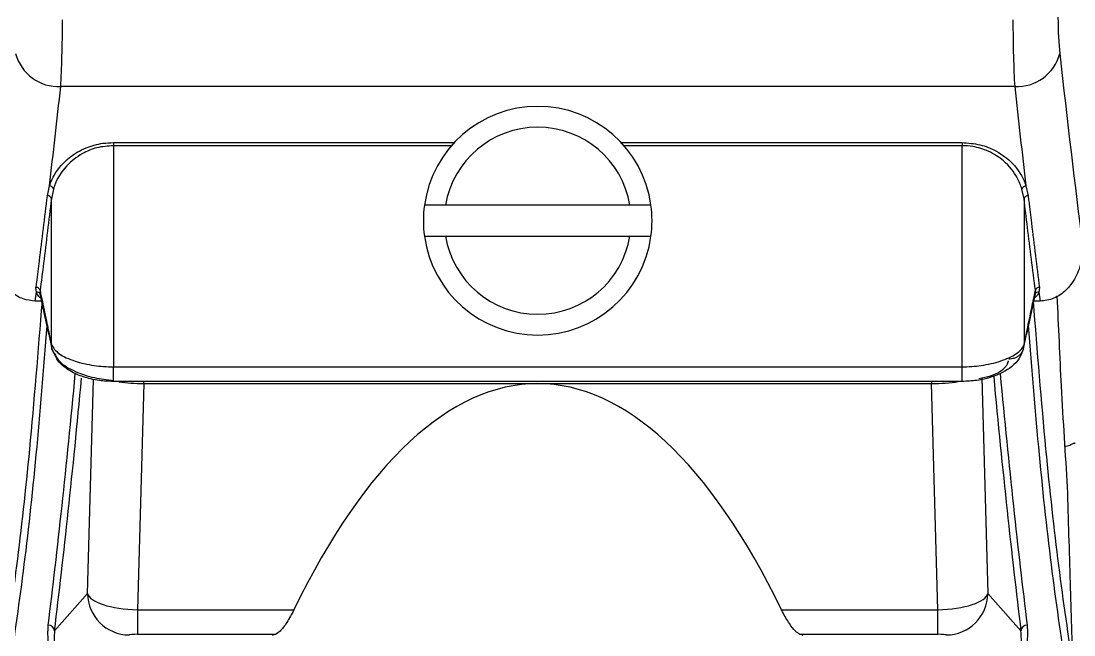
# Model space of a CAD drawing. Extents: x 9.3 to 87.2, y 1.1 to 68.8.
# Drawn here: x 79.578 to 82.111, y 25.03 to 26.507 of the extents above; entities that cross this region are included whole.
import ezdxf

# ---------------------------------------------------------------- set-up
doc = ezdxf.new("R2010")
doc.units = 0
doc.header["$MEASUREMENT"] = 0
doc.layers.add('OBJECT', color=7, linetype='CONTINUOUS')

msp = doc.modelspace()

# ---------------------------------------------------------------- linework, layer by layer
at = {"layer": 'OBJECT'}
for p, q in [((81.9683, 26.3496), (79.6735, 26.3496)), ((79.8002, 26.2147), (79.8002, 26.2073)), ((79.8002, 26.2147), (80.6202, 26.2147)), ((79.8002, 26.2073), (79.8002, 25.6751)), ((80.6135, 26.2073), (79.8002, 26.2073)), ((81.0216, 26.2147), (81.8416, 26.2147)), ((81.8416, 26.2073), (81.0283, 26.2073)), ((81.8416, 26.2147), (81.8416, 26.2073)), ((81.8416, 25.6751), (81.8416, 26.2073)), ((79.6413, 26.0868), (79.6463, 26.1105)), ((79.6559, 26.103), (79.651, 26.0793)), ((81.9908, 26.0793), (81.9859, 26.103)), ((81.9955, 26.1105), (82.0005, 26.0868)), ((79.651, 25.7288), (79.651, 26.0793)), ((81.0427, 26.0643), (80.599, 26.0643)), ((81.0933, 26.0643), (81.0427, 26.0643)), ((81.9908, 26.0793), (81.9908, 25.7288)), ((80.5485, 25.9893), (80.599, 25.9893)), ((80.599, 25.9893), (81.0427, 25.9893)), ((79.615, 25.8549), (79.6139, 25.8664)), ((82.0278, 25.8664), (82.0268, 25.8549)), ((79.6446, 25.7541), (79.6243, 25.8509)), ((82.0175, 25.8509), (81.9971, 25.7541)), ((79.6279, 25.8336), (79.6123, 25.8336)), ((82.0295, 25.8336), (82.0139, 25.8336)), ((79.6447, 25.754), (79.6522, 25.7188)), ((81.9896, 25.7188), (81.9971, 25.754)), ((79.6522, 25.7188), (79.651, 25.7288)), ((81.9896, 25.7188), (81.9908, 25.7288)), ((79.8002, 25.6751), (81.8416, 25.6751)), ((79.7382, 25.1301), (79.7525, 25.645)), ((81.8416, 25.6401), (79.8002, 25.6401)), ((79.8733, 25.6349), (79.8583, 25.0909)), ((79.8727, 25.6401), (79.8727, 25.6349)), ((79.8733, 25.6349), (80.8209, 25.6349)), ((80.8209, 25.6349), (81.7685, 25.6349)), ((81.7835, 25.0909), (81.7685, 25.6349)), ((81.7691, 25.6349), (81.7691, 25.6401)), ((81.8892, 25.6492), (81.9036, 25.1301)), ((79.6584, 25.0403), (79.7382, 25.1301)), ((81.9036, 25.1301), (81.9834, 25.0403)), ((79.8583, 25.0909), (80.2344, 25.0909)), ((79.8583, 25.0909), (79.8583, 25.0318)), ((81.4074, 25.0909), (81.7835, 25.0909)), ((81.7835, 25.0318), (81.7835, 25.0909)), ((80.1902, 25.0318), (79.8583, 25.0318)), ((81.7835, 25.0318), (81.4516, 25.0318))]:
    msp.add_line(p, q, dxfattribs=at)
for centre, radius, start, end in [((79.6682, 26.4562), 0.1068, 194.9337, 272.8219), ((81.9736, 26.4562), 0.1068, 267.1778, 345.0666), ((80.8209, 26.0268), 0.275, 7.8375, 172.1625), ((80.8209, 26.0268), 0.225, 9.5941, 170.4059), ((79.6453, 26.0993), 0.0112, 19.1453, 85.0116), ((81.9965, 26.0993), 0.0112, 94.9873, 160.8558), ((79.6415, 26.077), 0.00976, 13.3379, 91.4466), ((80.8209, 26.0268), 0.275, 172.1625, 187.8375), ((80.8209, 26.0268), 0.275, 352.1625, 7.8375), ((82.0003, 26.077), 0.00976, 88.5561, 166.6594), ((80.8209, 26.0268), 0.275, 187.8375, 352.1625), ((80.8209, 26.0268), 0.225, 189.5941, 350.4059), ((79.6141, 25.8566), 0.00979, 12.1661, 90.8889), ((82.0277, 25.8566), 0.00979, 89.1166, 167.8301), ((79.617, 25.8471), 0.00809, 21.7036, 104.6372), ((82.0247, 25.8471), 0.00809, 75.3619, 158.2974), ((79.8385, 25.1306), 0.1003, 180.304, 269.7252), ((81.8033, 25.1306), 0.1003, 270.2751, 359.6956), ((79.6437, 25.039), 0.0147, 5.1579, 91.1277), ((81.9981, 25.039), 0.0147, 88.8712, 174.8421)]:
    msp.add_arc(centre, radius, start, end, dxfattribs=at)
for centre, major_axis, ratio, start_param, end_param in [((79.664, 26.5238), (0, 0.24), 0.057369, 3.900179, 4.655085), ((81.9778, 26.5238), (0, 0.24), 0.057369, 1.6281, 2.383006), ((82.0862, 26.5238), (0, 0.131), 0.105104, 1.6281, 2.383006), ((82.8005, 33.6946), (0, 10.0108), 0.105104, 2.383006, 2.452962), ((78.9497, 33.6946), (0, 10.1198), 0.103972, 3.86518, 3.900179), ((82.6921, 33.6946), (0, 10.1198), 0.103972, 2.383006, 2.418005), ((78.9497, 33.6946), (0, 10.1198), 0.103972, 3.822831, 3.82616), ((82.6921, 33.6946), (0, 10.1198), 0.103972, 2.457025, 2.460355), ((79.3648, 33.9948), (0, 9.9993), 0.062234, 3.605813, 3.726795), ((82.277, 33.9948), (0, 9.9993), 0.062234, 2.556423, 2.677372), ((79.3798, 33.9948), (0, 10.0143), 0.062141, 3.605813, 3.727019), ((79.8727, 25.6604), (0.12, -0.0017), 0.212482, 4.200522, 4.715328), ((79.8801, 25.9299), (0.0082, 0.295), 0.406607, 3.14747, 3.152842), ((80.8209, 22.6377), (0, 2.9972), 0.340596, 0, 0.612002), ((80.8209, 22.6377), (0, 2.9972), 0.340596, 5.671183, 6.283185), ((81.7617, 25.9299), (0.0082, -0.295), 0.406607, 6.271936, 6.277308), ((81.7691, 25.6604), (0.12, 0.0017), 0.212482, 4.70945, 5.268204), ((82.262, 33.9948), (0, 10.0143), 0.062141, 2.555452, 2.677372), ((79.858, 25.13), (0.12, -0.0027), 0.325659, 3.207798, 4.721904), ((81.7838, 25.13), (0.12, 0.0027), 0.325659, 4.702874, 6.21698), ((79.858, 25.0303), (0.02, 0), 0.078965, 1.557278, 3.071385), ((80.8209, 25.0205), (0.651, 0), 0.069941, 2.890993, 2.947803), ((80.8209, 25.0205), (0.651, 0), 0.069941, 0.19379, 0.2506), ((81.7838, 25.0303), (0.02, 0), 0.078965, 0.070208, 1.584314)]:
    msp.add_ellipse(centre, major_axis=major_axis, ratio=ratio, start_param=start_param, end_param=end_param, dxfattribs=at)
for points, knots in [([(79.6463, 26.1105), (79.6501, 26.1201), (79.6598, 26.1445), (79.6887, 26.1773), (79.7304, 26.2023), (79.7687, 26.2134), (79.7917, 26.2144), (79.8002, 26.2147)], [0, 0, 0, 0, 0.1896239, 0.4839468, 0.7076295, 0.8918542, 1, 1, 1, 1]), ([(79.8002, 26.2073), (79.7867, 26.2063), (79.7597, 26.2042), (79.7199, 26.187), (79.6817, 26.1564), (79.663, 26.1251), (79.6567, 26.1055), (79.6559, 26.103)], [0, 0, 0, 0, 0.179699, 0.358573, 0.609262, 0.950241, 1, 1, 1, 1]), ([(81.8416, 26.2147), (81.8563, 26.2136), (81.8856, 26.2115), (81.9286, 26.1937), (81.9691, 26.1626), (81.9884, 26.1315), (81.9948, 26.1125), (81.9955, 26.1105)], [0, 0, 0, 0, 0.1860701, 0.3713646, 0.625232, 0.960484, 1, 1, 1, 1]), ([(81.9859, 26.103), (81.9825, 26.1121), (81.9736, 26.1361), (81.9474, 26.1687), (81.9088, 26.194), (81.8726, 26.2057), (81.8504, 26.2069), (81.8416, 26.2073)], [0, 0, 0, 0, 0.1819102, 0.4816572, 0.7035204, 0.8825854, 1, 1, 1, 1]), ([(79.6139, 25.8664), (79.6145, 25.8706), (79.6172, 25.8917), (79.6264, 25.9641), (79.6349, 26.0342), (79.6413, 26.0868)], [0, 0, 0, 0, 0.0584867, 0.2924365, 1, 1, 1, 1]), ([(79.651, 26.0793), (79.6447, 26.0275), (79.6357, 25.953), (79.6265, 25.8807), (79.6237, 25.8587)], [0, 0, 0, 0, 0.6953608, 1, 1, 1, 1]), ([(80.599, 26.0643), (80.5988, 26.0643), (80.5819, 26.0643), (80.5651, 26.0643), (80.5485, 26.0643)], [0, 0, 0, 0, 0.013757, 1, 1, 1, 1]), ([(82.0181, 25.8587), (82.0117, 25.9091), (82.0025, 25.9817), (81.9935, 26.0565), (81.9908, 26.0793)], [0, 0, 0, 0, 0.695362, 1, 1, 1, 1]), ([(82.0005, 26.0868), (82.001, 26.0824), (82.0037, 26.0605), (82.0127, 25.986), (82.0213, 25.9177), (82.0278, 25.8664)], [0, 0, 0, 0, 0.058487, 0.292436, 1, 1, 1, 1]), ([(81.0427, 25.9893), (81.043, 25.9893), (81.0599, 25.9893), (81.0767, 25.9893), (81.0933, 25.9893)], [0, 0, 0, 0, 0.013757, 1, 1, 1, 1]), ([(79.6123, 25.8336), (79.6023, 25.8347), (79.5825, 25.8367), (79.556, 25.8526), (79.5319, 25.8787), (79.5141, 25.9161), (79.5113, 25.9462), (79.5099, 25.9611)], [0, 0, 0, 0, 0.164475, 0.328634, 0.500073, 0.752161, 1, 1, 1, 1]), ([(82.1318, 25.9611), (82.1301, 25.9439), (82.1268, 25.9124), (82.1063, 25.8734), (82.0792, 25.847), (82.0521, 25.835), (82.035, 25.834), (82.0295, 25.8336)], [0, 0, 0, 0, 0.284536, 0.523872, 0.715593, 0.908515, 1, 1, 1, 1]), ([(79.6265, 25.8403), (79.6264, 25.8404), (79.622, 25.8427), (79.6182, 25.848), (79.6158, 25.8531), (79.615, 25.8549)], [0, 0, 0, 0, 0.020036, 0.662402, 1, 1, 1, 1]), ([(79.6237, 25.8587), (79.6274, 25.8411), (79.634, 25.8096), (79.6406, 25.778), (79.6435, 25.7641)], [0, 0, 0, 0, 0.5599949, 1, 1, 1, 1]), ([(79.6237, 25.8587), (79.6237, 25.8587), (79.6237, 25.8559), (79.624, 25.8534), (79.6243, 25.8509)], [0, 0, 0, 0, 0.000161, 1, 1, 1, 1]), ([(81.9983, 25.7641), (82.002, 25.7818), (82.0086, 25.8135), (82.0152, 25.8449), (82.0181, 25.8587)], [0, 0, 0, 0, 0.5600076, 1, 1, 1, 1]), ([(82.0268, 25.8549), (82.0267, 25.8546), (82.025, 25.8502), (82.0218, 25.8445), (82.0156, 25.8409), (82.0142, 25.8401)], [0, 0, 0, 0, 0.061601, 0.798532, 1, 1, 1, 1]), ([(82.0175, 25.8509), (82.0181, 25.8534), (82.0187, 25.8559), (82.0181, 25.8587), (82.0181, 25.8587)], [0, 0, 0, 0, 0.999838, 1, 1, 1, 1]), ([(82.0957, 25.3858), (82.0905, 25.4652), (82.0811, 25.6104), (82.0741, 25.7724), (82.0709, 25.8457)], [0, 0, 0, 0, 0.547288, 1, 1, 1, 1]), ([(79.5326, 24.9448), (79.5447, 25.0268), (79.5688, 25.1912), (79.6013, 25.4857), (79.6195, 25.7122), (79.6292, 25.8332)], [0, 0, 0, 0, 0.317095, 0.63522, 1, 1, 1, 1]), ([(82.0126, 25.8332), (82.0223, 25.7122), (82.0404, 25.486), (82.0729, 25.1915), (82.0971, 25.0271), (82.1092, 24.9448)], [0, 0, 0, 0, 0.36478, 0.681874, 1, 1, 1, 1]), ([(79.6402, 25.775), (79.6318, 25.6695), (79.6149, 25.4587), (79.5838, 25.178), (79.5597, 25.0132), (79.5476, 24.9307)], [0, 0, 0, 0, 0.33345, 0.666185, 1, 1, 1, 1]), ([(79.6435, 25.7641), (79.6449, 25.7575), (79.6474, 25.7457), (79.6499, 25.7339), (79.651, 25.7288)], [0, 0, 0, 0, 0.56, 1, 1, 1, 1]), ([(79.6435, 25.7641), (79.6435, 25.7623), (79.6435, 25.7589), (79.6443, 25.7556), (79.6446, 25.7541)], [0, 0, 0, 0, 0.5475, 1, 1, 1, 1]), ([(81.9908, 25.7288), (81.9922, 25.7354), (81.9947, 25.7472), (81.9972, 25.7589), (81.9983, 25.7641)], [0, 0, 0, 0, 0.56, 1, 1, 1, 1]), ([(81.9971, 25.7541), (81.9976, 25.756), (81.9984, 25.7593), (81.9983, 25.7627), (81.9983, 25.7641)], [0, 0, 0, 0, 0.572422, 1, 1, 1, 1]), ([(82.0942, 24.9307), (82.0821, 25.0129), (82.058, 25.1777), (82.0269, 25.4584), (82.01, 25.6695), (82.0015, 25.775)], [0, 0, 0, 0, 0.332735, 0.66655, 1, 1, 1, 1]), ([(79.651, 25.7288), (79.6557, 25.7211), (79.6647, 25.7066), (79.7044, 25.689), (79.7511, 25.6774), (79.7845, 25.6758), (79.8002, 25.6751)], [0, 0, 0, 0, 0.2936205, 0.5601869, 0.7924968, 1, 1, 1, 1]), ([(79.8002, 25.6401), (79.7889, 25.6405), (79.77, 25.6413), (79.7402, 25.647), (79.7101, 25.6568), (79.6848, 25.6717), (79.6647, 25.69), (79.659, 25.7059), (79.654, 25.7153), (79.6522, 25.7188)], [0, 0, 0, 0, 0.158933, 0.26447, 0.448165, 0.655922, 0.786665, 0.921749, 1, 1, 1, 1]), ([(79.6571, 25.7089), (79.6569, 25.7091), (79.6551, 25.7112), (79.6535, 25.7146), (79.6525, 25.7178), (79.6522, 25.7188)], [0, 0, 0, 0, 0.080159, 0.722067, 1, 1, 1, 1]), ([(81.8416, 25.6751), (81.8573, 25.6758), (81.8906, 25.6774), (81.9376, 25.689), (81.9687, 25.7033), (81.9855, 25.7173), (81.989, 25.7249), (81.9908, 25.7288)], [0, 0, 0, 0, 0.207204, 0.439178, 0.705357, 0.850115, 1, 1, 1, 1]), ([(81.9896, 25.7188), (81.9865, 25.7105), (81.9779, 25.6875), (81.9456, 25.6625), (81.9077, 25.6485), (81.8742, 25.6414), (81.8536, 25.6406), (81.8416, 25.6401)], [0, 0, 0, 0, 0.177427, 0.492533, 0.710269, 0.83149, 1, 1, 1, 1]), ([(81.9542, 25.6946), (81.9587, 25.6949), (81.9658, 25.6955), (81.9744, 25.6994), (81.9805, 25.7039), (81.9854, 25.7094), (81.9883, 25.7146), (81.9893, 25.7178), (81.9896, 25.7188)], [0, 0, 0, 0, 0.274207, 0.436282, 0.602017, 0.767753, 0.929825, 1, 1, 1, 1]), ([(79.6579, 25.7084), (79.6614, 25.7013), (79.6691, 25.6855), (79.705, 25.6644), (79.7516, 25.6481), (79.7847, 25.6445), (79.8002, 25.6428)], [0, 0, 0, 0, 0.237527, 0.525838, 0.777689, 1, 1, 1, 1]), ([(81.8822, 25.6476), (81.892, 25.6495), (81.9117, 25.6531), (81.934, 25.6636), (81.9459, 25.6739), (81.9508, 25.6821), (81.9524, 25.6864), (81.953, 25.6886), (81.9532, 25.6892), (81.9532, 25.6895), (81.9533, 25.6895)], [0, 0, 0, 0, 0.249665, 0.499594, 0.749525, 0.874968, 0.962751, 0.987733, 0.995457, 1, 1, 1, 1]), ([(79.8002, 25.6401), (79.8002, 25.6401), (79.8002, 25.6401), (79.8002, 25.6411), (79.8002, 25.645), (79.8002, 25.6512), (79.8002, 25.6588), (79.8002, 25.6669), (79.8002, 25.6724), (79.8002, 25.6751)], [0, 0, 0, 0, 0.011386, 0.180272, 0.355532, 0.530779, 0.699668, 0.857108, 1, 1, 1, 1]), ([(81.8416, 25.6401), (81.8416, 25.6401), (81.8416, 25.6401), (81.8416, 25.6411), (81.8416, 25.645), (81.8416, 25.6512), (81.8416, 25.6588), (81.8416, 25.6669), (81.8416, 25.6724), (81.8416, 25.6751)], [0, 0, 0, 0, 0.011386, 0.180272, 0.355532, 0.530779, 0.699668, 0.857108, 1, 1, 1, 1]), ([(82.0897, 25.4845), (82.0902, 25.4846), (82.0959, 25.4853), (82.1036, 25.4882), (82.1099, 25.4916), (82.1119, 25.4929), (82.1125, 25.4921), (82.1125, 25.4909), (82.1126, 25.4903)], [0, 0, 0, 0, 0.032063, 0.383043, 0.7203, 0.875061, 0.937507, 1, 1, 1, 1]), ([(82.1092, 24.9448), (82.1068, 25.0151), (82.102, 25.1621), (82.0979, 25.3091), (82.0957, 25.3858)], [0, 0, 0, 0, 0.478341, 1, 1, 1, 1]), ([(80.2344, 25.0909), (80.2287, 25.0803), (80.2174, 25.0589), (80.2009, 25.038), (80.1936, 25.0338), (80.1902, 25.0318)], [0, 0, 0, 0, 0.348148, 0.696477, 1, 1, 1, 1]), ([(81.4516, 25.0318), (81.4481, 25.0338), (81.4412, 25.0378), (81.426, 25.0572), (81.4144, 25.0767), (81.4082, 25.0892), (81.4074, 25.0909)], [0, 0, 0, 0, 0.30668, 0.6123185, 0.9457938, 1, 1, 1, 1]), ([(79.6967, 24.9307), (79.693, 24.9329), (79.6746, 24.9442), (79.6551, 24.971), (79.6414, 25.01), (79.6427, 25.039), (79.6434, 25.0537)], [0, 0, 0, 0, 0.0671224, 0.3319209, 0.6620183, 1, 1, 1, 1]), ([(81.9984, 25.0537), (81.999, 25.0393), (82.0004, 25.0103), (81.9868, 24.9713), (81.9672, 24.9442), (81.9488, 24.9329), (81.945, 24.9307)], [0, 0, 0, 0, 0.330798, 0.668077, 0.932877, 1, 1, 1, 1]), ([(79.6584, 25.0403), (79.6575, 25.0275), (79.6558, 25.0017), (79.6673, 24.9672), (79.6839, 24.9411), (79.705, 24.93), (79.7113, 24.9266)], [0, 0, 0, 0, 0.318194, 0.64127, 0.891637, 1, 1, 1, 1]), ([(81.9304, 24.9266), (81.9368, 24.93), (81.9578, 24.9411), (81.9744, 24.967), (81.986, 25.0015), (81.9843, 25.0273), (81.9834, 25.0403)], [0, 0, 0, 0, 0.1083623, 0.3587283, 0.6763716, 1, 1, 1, 1])]:
    msp.add_open_spline(points, degree=3, knots=knots, dxfattribs=at)

doc.saveas('drawing.dxf')
